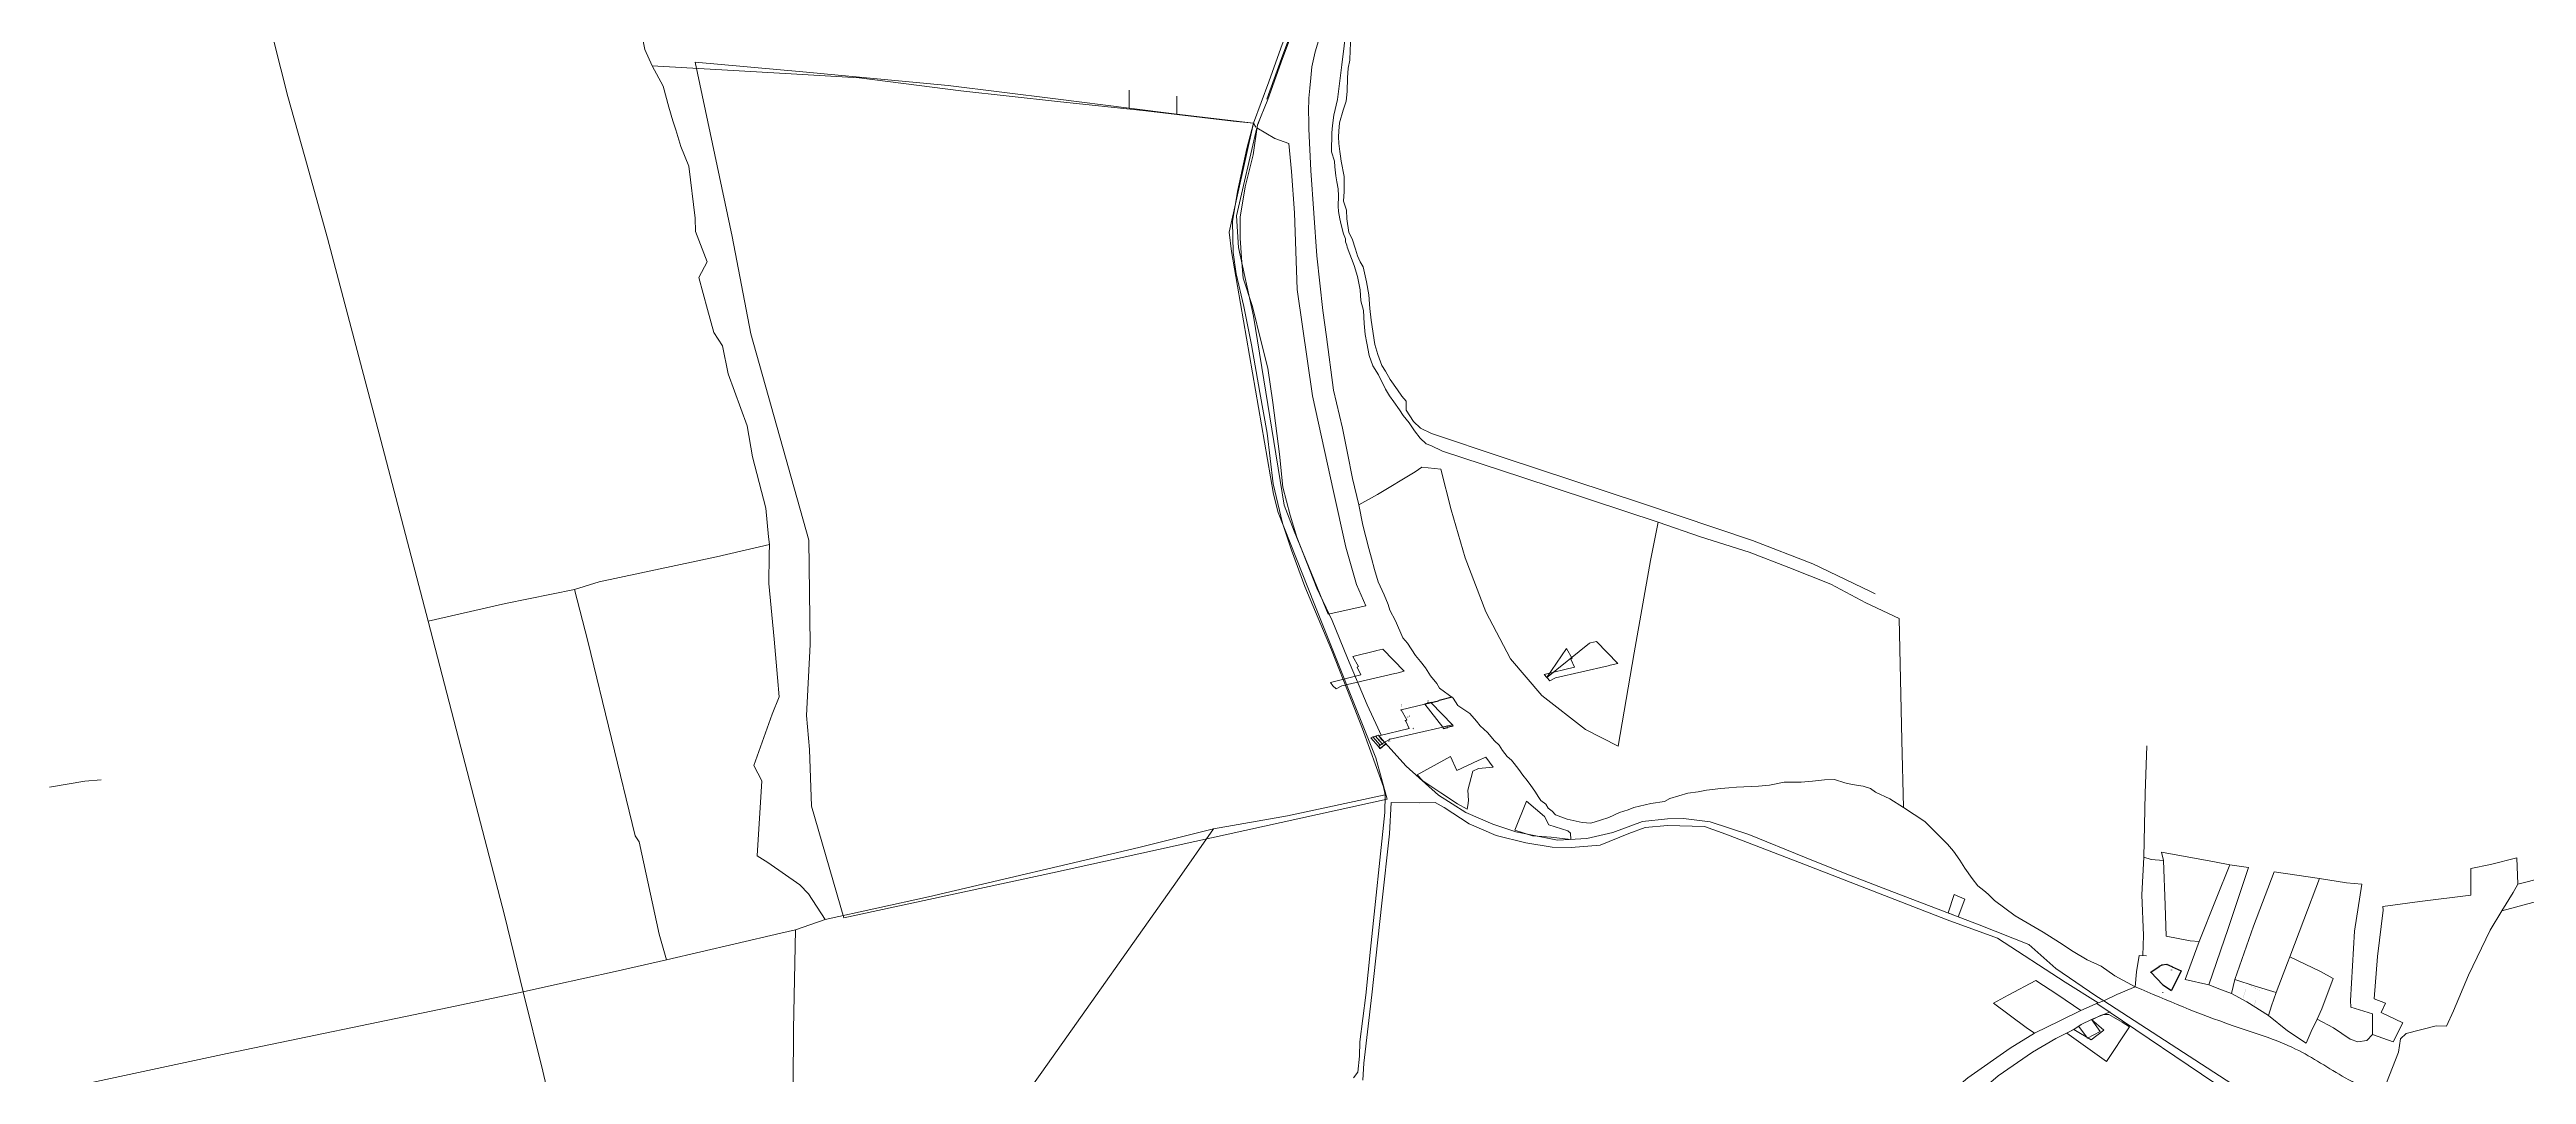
# Model space of a CAD drawing. Header units: millimetres. Extents: x 3522 to 28992, y 3906 to 26953.
# Drawn here: x 16028 to 20351, y 20235 to 22023 of the extents above; entities that cross this region are included whole.
import ezdxf

# ---------------------------------------------------------------- set-up
doc = ezdxf.new("R2010")
doc.units = ezdxf.units.MM
doc.layers.add('1ER CEDULA', color=7, linetype='Continuous', lineweight=0)
for name, color, linetype in [('2', 7, 'Continuous'), ('CVL_CUADCON_LIN', 8, 'Continuous'), ('CVL_CUADCON_TIT', 1, 'Continuous'), ('CVL_PUNTO', 250, 'Continuous'), ('CVL_PUNTO_NUM', 2, 'Continuous')]:
    doc.layers.add(name, color=color, linetype=linetype)
doc.styles.add('MONOTXT4', font='Monotxt4.shx')
doc.styles.add('ROMANS', font='ROMANS', dxfattribs={"height": 0.2})
doc.dimstyles.new('STANDARD$0', dxfattribs={"dimtxt": 0.6, "dimasz": 0.5, "dimexe": 0.125, "dimexo": 0.000625, "dimgap": 0.0625, "dimtad": 0, "dimzin": 1, "dimdsep": 46, "dimtxsty": 'ROMANS', "dimblk1": 'ARCHTICK', "dimblk2": 'ARCHTICK', "dimsah": 1, "dimcen": 2.5, "dimclrd": 1, "dimclre": 1, "dimclrt": 30, "dimaunit": 1, "dimadec": 0, "dimazin": 0, "dimtfac": 1, "dimtix": 1, "dimtofl": 0, "dimtmove": 1, "dimatfit": 3, "dimldrblk": 'ARCHTICK', "dimfxl": 1, "dimtolj": 1, "dimtzin": 1, "dimarcsym": 0})

# ---------------------------------------------------------------- blocks, each defined once
blk = doc.blocks.new('f')
at = {"color": 3, "ltscale": 10, "flags": 128}
for points in [[(626128.6, 1343140.8), (626142.9, 1343150.7)], [(626147.5, 1343152.9), (626142.9, 1343150.7)], [(626156.7, 1343154), (626147.5, 1343152.9)], [(626165.5, 1343150.5), (626156.7, 1343154)], [(626128.6, 1343140.8), (626149.6, 1343118.7)]]:
    blk.add_lwpolyline(points, dxfattribs=at)
at = {"color": 2, "ltscale": 10, "flags": 128}
for points in [[(626142.9, 1343151), (626142.9, 1343150.4), (626142.9, 1343150.7), (626143.1, 1343150.7), (626142.9, 1343150.7), (626142.7, 1343150.7)], [(626147.5, 1343153.2), (626147.5, 1343152.6), (626147.5, 1343152.9), (626147.7, 1343152.9), (626147.5, 1343152.9), (626147.3, 1343152.9)], [(626156.7, 1343154.3), (626156.7, 1343153.7), (626156.7, 1343154), (626157, 1343154), (626156.7, 1343154), (626156.5, 1343154)], [(626165.5, 1343150.9), (626165.5, 1343150.2), (626165.5, 1343150.5), (626165.7, 1343150.5), (626165.5, 1343150.5), (626165.3, 1343150.5)], [(626128.5, 1343141.1), (626128.6, 1343140.4), (626128.6, 1343140.8), (626128.8, 1343140.8), (626128.6, 1343140.8), (626128.4, 1343140.7)]]:
    blk.add_lwpolyline(points, dxfattribs=at)
at = {"color": 1, "ltscale": 10, "flags": 128}
for points in [[(626149.6, 1343118.7), (626164.9, 1343108.9)], [(626164.6, 1343145), (626164.6, 1343144.3), (626164.6, 1343144.7), (626164.8, 1343144.7), (626164.6, 1343144.7), (626164.4, 1343144.7)], [(626181.7, 1343143.4), (626164.9, 1343108.9)]]:
    blk.add_lwpolyline(points, dxfattribs=at)
at = {"layer": '2', "color": 3, "linetype": 'Continuous'}
blk.add_line((626165.5, 1343150.5), (626181.7, 1343143.4), dxfattribs=at)
blk = doc.blocks.new('_ARCHTICK')
at = {"color": 0, "linetype": 'ByBlock', "const_width": 0.15}
blk.add_lwpolyline([(-0.5, -0.5), (0.5, 0.5)], dxfattribs=at)
blk = doc.blocks.new('*D11')
at = {"layer": 'CVL_CUADCON_TIT', "color": 1, "lineweight": -2, "ltscale": 0.5, "transparency": 16777216}
for p, q in [((18429.1, 20881.2), (18451.7, 20886.9)), ((18429.1, 20881.2), (18429.1, 20881.3)), ((18475.6, 20893), (18453, 20887.3)), ((18475.6, 20893), (18475.6, 20893.2))]:
    blk.add_line(p, q, dxfattribs=at)
at = {"layer": 'Defpoints', "color": 0, "linetype": 'ByBlock', "ltscale": 0.5, "transparency": 16777216}
for p in [(18429.1, 20881.2), (18475.6, 20893), (18475.6, 20893)]:
    blk.add_point(p, dxfattribs=at)
at = {"layer": 'CVL_CUADCON_TIT', "color": 1, "linetype": 'ByBlock', "lineweight": -2, "ltscale": 0.5, "transparency": 16777216, "xscale": 0.5, "yscale": 0.5, "zscale": 0.5}
for p, rotation in [((18429.1, 20881.2), 194.3481478245323), ((18475.6, 20893), 14.34814782453231)]:
    blk.add_blockref('_ARCHTICK', p, dxfattribs=dict(at, rotation=rotation))
at = {"layer": 'CVL_CUADCON_TIT', "color": 30, "linetype": 'ByBlock', "lineweight": 0, "ltscale": 0.5, "transparency": 16777216, "insert": (18452.4, 20887.1), "char_height": 0.2, "attachment_point": 5, "rotation": 14.3481, "style": 'ROMANS'}
blk.add_mtext('\\A1;47.98m.', dxfattribs=at)
blk = doc.blocks.new('*D12')
at = {"layer": 'CVL_CUADCON_TIT', "color": 1, "lineweight": -2, "ltscale": 0.5, "transparency": 16777216}
for p, q in [((18347.1, 20807), (18349.5, 20803.5)), ((18349.4, 20803.6), (18354.2, 20807)), ((18360, 20811.1), (18355.3, 20807.7)), ((18357.7, 20814.4), (18360.1, 20811))]:
    blk.add_line(p, q, dxfattribs=at)
at = {"layer": 'Defpoints', "color": 0, "linetype": 'ByBlock', "ltscale": 0.5, "transparency": 16777216}
for p in [(18347.1, 20807), (18349.4, 20803.6), (18357.7, 20814.4)]:
    blk.add_point(p, dxfattribs=at)
at = {"layer": 'CVL_CUADCON_TIT', "color": 1, "linetype": 'ByBlock', "lineweight": -2, "ltscale": 0.5, "transparency": 16777216, "xscale": 0.5, "yscale": 0.5, "zscale": 0.5}
for p, rotation in [((18349.4, 20803.6), 215.0333690434742), ((18360, 20811.1), 35.03336904347411)]:
    blk.add_blockref('_ARCHTICK', p, dxfattribs=dict(at, rotation=rotation))
at = {"layer": 'CVL_CUADCON_TIT', "color": 30, "linetype": 'ByBlock', "lineweight": 0, "ltscale": 0.5, "transparency": 16777216, "insert": (18354.7, 20807.4), "char_height": 0.2, "attachment_point": 5, "rotation": 35.0334, "style": 'ROMANS'}
blk.add_mtext('\\A1;12.96m.', dxfattribs=at)
blk = doc.blocks.new('*D13')
at = {"layer": 'CVL_CUADCON_TIT', "color": 1, "lineweight": -2, "ltscale": 0.5, "transparency": 16777216}
for p, q in [((18439.1, 20883.5), (18428.2, 20880.9)), ((18428.2, 20880.9), (18428.2, 20880.8)), ((18433.4, 20883.5), (18433.3, 20883.4)), ((18433.6, 20882.2), (18433.4, 20883.5)), ((18439.1, 20883.5), (18439.2, 20883.3))]:
    blk.add_line(p, q, dxfattribs=at)
at = {"layer": 'Defpoints', "color": 0, "linetype": 'ByBlock', "ltscale": 0.5, "transparency": 16777216}
for p in [(18428.2, 20880.9), (18428.2, 20880.9), (18439.1, 20883.5)]:
    blk.add_point(p, dxfattribs=at)
at = {"layer": 'CVL_CUADCON_TIT', "color": 1, "linetype": 'ByBlock', "lineweight": -2, "ltscale": 0.5, "transparency": 16777216, "xscale": 0.5, "yscale": 0.5, "zscale": 0.5}
for p, rotation in [((18428.2, 20880.9), 193.0242147990239), ((18439.1, 20883.5), 13.02421479902388)]:
    blk.add_blockref('_ARCHTICK', p, dxfattribs=dict(at, rotation=rotation))
at = {"layer": 'CVL_CUADCON_TIT', "color": 30, "linetype": 'ByBlock', "lineweight": 0, "ltscale": 0.5, "transparency": 16777216, "insert": (18432.7, 20883.3), "char_height": 0.2, "attachment_point": 5, "rotation": 13.0242, "style": 'ROMANS'}
blk.add_mtext('\\A1;11.27m.', dxfattribs=at)
blk = doc.blocks.new('*D14')
at = {"layer": 'CVL_CUADCON_TIT', "color": 1, "lineweight": -2, "ltscale": 0.5, "transparency": 16777216}
for p, q in [((18459.7, 20840.9), (18460.3, 20838.4)), ((18460.3, 20838.5), (18467.9, 20840.4)), ((18476.8, 20842.6), (18469.2, 20840.7)), ((18476.2, 20845), (18476.8, 20842.5))]:
    blk.add_line(p, q, dxfattribs=at)
at = {"layer": 'Defpoints', "color": 0, "linetype": 'ByBlock', "ltscale": 0.5, "transparency": 16777216}
for p in [(18459.7, 20840.9), (18476.2, 20845), (18476.8, 20842.6)]:
    blk.add_point(p, dxfattribs=at)
at = {"layer": 'CVL_CUADCON_TIT', "color": 1, "linetype": 'ByBlock', "lineweight": -2, "ltscale": 0.5, "transparency": 16777216, "xscale": 0.5, "yscale": 0.5, "zscale": 0.5}
for p, rotation in [((18460.3, 20838.5), 193.9105771390533), ((18476.8, 20842.6), 13.91057713905337)]:
    blk.add_blockref('_ARCHTICK', p, dxfattribs=dict(at, rotation=rotation))
at = {"layer": 'CVL_CUADCON_TIT', "color": 30, "linetype": 'ByBlock', "lineweight": 0, "ltscale": 0.5, "transparency": 16777216, "insert": (18468.5, 20840.6), "char_height": 0.2, "attachment_point": 5, "rotation": 13.9106, "style": 'ROMANS'}
blk.add_mtext('\\A1;17.03m.', dxfattribs=at)

msp = doc.modelspace()

# ---------------------------------------------------------------- linework, layer by layer
at = {"color": 1, "linetype": 'ByBlock', "lineweight": 0}
msp.add_lwpolyline([(18357.696, 20814.432), (18351.884, 20819.909), (18347.935, 20825.68), (18400.686, 20838.539), (18394.194, 20852.122), (18396.588, 20853.528), (18386.701, 20870.78), (18428.151, 20880.918), (18459.681, 20840.93), (18367.414, 20819.896)], close=True, dxfattribs=at)
msp.add_lwpolyline([(18585.323, 20661.029), (18605.68, 20711.596), (18636.774, 20684.903), (18644.364, 20670.398), (18677.769, 20660.226), (18682.363, 20656.106), (18683.027, 20645.006), (18648.404, 20649.067), (18616.038, 20650.937), (18585.324, 20661.029)], dxfattribs=at)
at = {"color": 1, "linetype": 'ByBlock', "lineweight": 0, "ltscale": 10, "flags": 128}
for points in [[(19715.741, 20378.258), (19715.741, 20377.564), (19715.741, 20377.911), (19715.979, 20377.911), (19715.741, 20377.911), (19715.527, 20377.911)], [(19548.258, 20307.307), (19569.538, 20318.403), (19584.503, 20298.128), (19606.848, 20309.779), (19591.883, 20330.054), (19607.338, 20338.113), (19612.178, 20339.721), (19621.478, 20339.645), (19629.722, 20335.089), (19644.883, 20325.954), (19657.732, 20318.213), (19617.576, 20257.719), (19548.258, 20307.307)]]:
    msp.add_lwpolyline(points, dxfattribs=at)
at = {"layer": '1ER CEDULA', "color": 1, "linetype": 'ByBlock', "lineweight": 0, "ltscale": 0.5, "flags": 128}
for points in [[(18362.453, 20715.278), (17778.068, 20586.419), (17413.981, 20508.463), (17357.522, 20702.993), (17354.073, 20801.962), (17349.134, 20861.31), (17355.197, 20985.079), (17352.886, 21167.193), (17251.749, 21526.906), (17219.156, 21696.345), (17154.679, 22000.816), (17342.68, 21983.732), (17596.082, 21959.698), (17783.592, 21936.885), (17911.934, 21920.664), (17994.95, 21909.933), (18129.129, 21894.42), (18086.816, 21704.026), (18090.747, 21670.531), (18164.191, 21247.086), (18172.359, 21215.083), (18235.104, 21056.356), (18342.273, 20787.353)], [(18259.423, 21037.794), (18255.366, 21047.799), (18200.173, 21182.353), (18182.66, 21228.05), (18129.223, 21557.473), (18102.948, 21677.144), (18099.322, 21732.853), (18135.087, 21886.141), (18166.457, 21867.424), (18190.65, 21858.656), (18195.192, 21809.784), (18200.831, 21737.664), (18205.4, 21604.076), (18231.918, 21418.857), (18253.204, 21323.486), (18268.8, 21251.629), (18290.041, 21154.878), (18308.816, 21089.499), (18325.324, 21052.171)], [(18502.174, 20697.661), (18485.049, 20707.082), (18455.922, 20726.314), (18424.567, 20747.051), (18414.388, 20757.579), (18472.919, 20789.828), (18483.94, 20765.097), (18521.183, 20782.48), (18534.51, 20788.701), (18547.449, 20771.11), (18521.553, 20768.454), (18511.924, 20763.842), (18502.867, 20730.992), (18504.413, 20712.897), (18503.109, 20703.859)]]:
    msp.add_lwpolyline(points, close=True, dxfattribs=at)
for points in [[(17911.934, 21920.664), (17911.937, 21951.89)], [(17994.95, 21909.933), (17994.953, 21941.158)], [(18129.129, 21894.42), (18086.816, 21704.026), (18090.747, 21670.531), (18164.191, 21247.086)], [(18129.129, 21894.42), (18133.384, 21887.156)]]:
    msp.add_lwpolyline(points, dxfattribs=at)
at = {"layer": '2', "color": 1, "linetype": 'ByBlock', "lineweight": 0}
for p, q in [((18135.983, 21891.609), (18128.252, 21839.016)), ((18128.252, 21839.016), (18114.67, 21783.386)), ((18114.67, 21783.386), (18105.668, 21730.542)), ((18105.668, 21730.542), (18105.846, 21693.689)), ((18105.846, 21693.689), (18108.552, 21650.986)), ((18108.552, 21650.986), (18111.037, 21624.041)), ((18111.037, 21624.041), (18127.194, 21574.193)), ((18127.194, 21574.193), (18143.068, 21510.368)), ((18143.068, 21510.368), (18154.157, 21467.139)), ((18154.157, 21467.139), (18162.925, 21406.886)), ((18162.925, 21406.886), (18174.171, 21316.893)), ((18174.171, 21316.893), (18180.403, 21259.187)), ((18180.403, 21259.187), (18192.752, 21210.618)), ((18192.752, 21210.618), (18204.868, 21172.216)), ((18204.868, 21172.216), (18239.745, 21083.189)), ((18239.745, 21083.189), (18266.051, 21026.966)), ((18266.051, 21026.966), (18293.354, 20960.829)), ((18293.354, 20960.829), (18327.23, 20879.429)), ((18327.23, 20879.429), (18346.203, 20839.487)), ((18346.203, 20839.487), (18351.933, 20826.934)), ((18358.173, 20813.908), (18395.608, 20772.795)), ((18395.608, 20772.795), (18451.907, 20722.353)), ((18451.907, 20722.353), (18499.355, 20691.755)), ((18499.355, 20691.755), (18546.824, 20671.576)), ((18546.824, 20671.576), (18586.939, 20658.021)), ((18755.894, 20657.155), (18807.764, 20676.361)), ((18807.764, 20676.361), (18851.473, 20680.589)), ((18851.473, 20680.589), (18879.423, 20681.546)), ((18879.423, 20681.546), (18879.423, 20681.546)), ((18879.423, 20681.546), (18925.906, 20675.856)), ((18925.906, 20675.856), (18993.696, 20653.602)), ((18586.939, 20658.021), (18659.574, 20643.889)), ((18659.574, 20643.889), (18710.647, 20646.323)), ((18710.647, 20646.323), (18755.894, 20657.155)), ((18993.696, 20653.602), (19090.415, 20614.003)), ((19090.415, 20614.003), (19161.75, 20585.642)), ((19161.75, 20585.642), (19235.372, 20557.275)), ((19695.603, 20610.18), (19682.653, 20613.766)), ((19695.603, 20610.18), (19717.195, 20608.101)), ((19833.035, 20600.486), (19865.293, 20596.097)), ((19910.247, 20588.377), (19989.24, 20577.027)), ((19235.372, 20557.275), (19395.309, 20495.94)), ((17329.444, 20487.354), (17381.312, 20505.543)), ((19395.309, 20495.94), (19482.384, 20461.699)), ((19482.384, 20461.699), (19529.046, 20419.665)), ((19529.046, 20419.665), (19599.324, 20371.99)), ((19599.324, 20371.99), (19612.772, 20363.575)), ((19602.856, 20359.784), (19612.772, 20363.575)), ((19835.618, 20376.065), (19841.512, 20400.451)), ((19572.848, 20346.631), (19602.856, 20359.784))]:
    msp.add_line(p, q, dxfattribs=at)
for points in [[(16333.32, 22369.525), (16383.242, 22180.225), (16443.722, 21940.686), (16473.484, 21835.405), (16513.078, 21693.505), (16606.1, 21341.563), (16688.525, 21025.478)], [(17015.5, 22372.427), (17027.023, 22286.876), (17035.005, 22215.188), (17049.293, 22121.63), (17056.811, 22071.292), (17066.618, 22022.475), (17079.517, 21994.237)], [(18353.967, 22378.12), (18342.229, 22352.711), (18329.988, 22330.88), (18310.608, 22296.865), (18300.659, 22277.57), (18286.137, 22258.031), (18274.41, 22238.995), (18264.22, 22225.801), (18251.477, 22207.02), (18229.811, 22173.264), (18224.179, 22152.69), (18198.119, 22082.854), (18176.911, 22025.206), (18155.956, 21966.542), (18129.129, 21894.42)], [(18365.396, 22378.169), (18343.976, 22337.967), (18317.705, 22288.717), (18307.257, 22273.49), (18295.271, 22252.421), (18284.826, 22238.719), (18271.327, 22222.736), (18258.337, 22206.752), (18248.895, 22187.202), (18240.215, 22166.888), (18233.587, 22156.482), (18224.897, 22131.34), (18219.527, 22114.577), (18213.138, 22096.8), (18179.668, 22006.901), (18154.114, 21935.793), (18135.983, 21891.609)], [(18363.8, 22378.26), (18342.38, 22338.058), (18316.109, 22288.808), (18305.661, 22273.581), (18293.675, 22252.512), (18283.23, 22238.81), (18269.731, 22222.827), (18256.741, 22206.843), (18247.299, 22187.293), (18238.619, 22166.979), (18231.991, 22156.573), (18223.301, 22131.431), (18217.931, 22114.668), (18211.542, 22096.891), (18178.072, 22006.992), (18152.518, 21935.884)], [(18291.508, 22152.802), (18274.667, 22118.273), (18263.696, 22095.676), (18247.614, 22059.367), (18240.697, 22031.933), (18236.604, 22018.726), (18230.961, 21992.56), (18229.143, 21973.503), (18227.072, 21955.208), (18225.765, 21937.675), (18225.21, 21914.802), (18225.429, 21898.282), (18225.4, 21884.304)], [(18291.32, 22062.07), (18283.052, 21995.754), (18275.559, 21935.536), (18269.405, 21908.355), (18267.08, 21890.061), (18265.783, 21877.356), (18264.953, 21844.318), (18270.508, 21827.787), (18271.249, 21817.873), (18272.742, 21802.367), (18274.499, 21791.943), (18277.014, 21779.738), (18277.242, 21767.284), (18276.698, 21749.749), (18277.186, 21740.09), (18279.699, 21727.123), (18281.965, 21716.953), (18286.252, 21701.44), (18289.536, 21692.538), (18289.78, 21687.454), (18291.8, 21681.605), (18292.555, 21677.791), (18304.43, 21645.997), (18310.742, 21626.668), (18315.012, 21603.277), (18316.497, 21584.213), (18320.782, 21567.429), (18322.259, 21544.553), (18323.998, 21525.742), (18327.015, 21510.232), (18330.781, 21488.876), (18337.35, 21470.817), (18346.972, 21455.293), (18359.116, 21430.361), (18366.46, 21418.654), (18373.806, 21408.219), (18383.685, 21393.965), (18390.017, 21384.294), (18400.662, 21371.818), (18409.779, 21357.566), (18420.169, 21344.837), (18430.312, 21334.903), (18438.436, 21332.09), (18458.742, 21322.39)], [(18298.652, 22044.772), (18297.587, 22021.647), (18297.296, 22003.857), (18294.219, 21990.139), (18292.914, 21973.368), (18292.611, 21949.732), (18290.543, 21932.709), (18285.429, 21916.962), (18279.285, 21894.61), (18277.985, 21880.38), (18277.202, 21870.216), (18278.194, 21858.777), (18279.435, 21844.542), (18281.442, 21832.338), (18281.441, 21831.83), (18282.195, 21827.762), (18287.475, 21801.065), (18287.421, 21775.142), (18286.37, 21758.116), (18291.164, 21742.348), (18291.895, 21727.352), (18295.657, 21703.454), (18301.224, 21692.513), (18306.776, 21674.711), (18310.309, 21663.012), (18315.114, 21652.328), (18320.178, 21643.676), (18325.967, 21617.74), (18330.24, 21595.112), (18332.222, 21570.709), (18334.467, 21550.627), (18340.984, 21508.169), (18346.03, 21490.876), (18353.103, 21471.292), (18359.435, 21461.621), (18367.535, 21447.117), (18380.202, 21429.3), (18387.801, 21418.355), (18395.404, 21409.189), (18395.625, 21393.432), (18408.035, 21374.09), (18420.714, 21362.372), (18439.749, 21352.674), (18564.92, 21311.236), (18808.153, 21230.918), (18999.588, 21166.466), (19105.451, 21125.832), (19205.709, 21077.585), (19214.085, 21073.501)], [(17079.517, 21994.237), (17098.498, 21958.615), (17108.839, 21921.996), (17115.904, 21898.345), (17120.699, 21882.831), (17129.531, 21853.585), (17143.434, 21819.245), (17154.424, 21728.49), (17155.138, 21705.107), (17175.354, 21652.2), (17161.07, 21625.036), (17175.944, 21569.346), (17187.294, 21528.912), (17202.236, 21506.007), (17212.044, 21457.189), (17245.393, 21366.386), (17254.427, 21312.487), (17278.124, 21222.976), (17282.848, 21172.898), (17284.089, 21159.171)], [(17079.517, 21994.237), (17210.855, 21986.588), (17331.779, 21979.978), (17440.762, 21973.394), (17618.309, 21950.398), (17786.973, 21931.742), (17941.415, 21915.658), (18093.566, 21897.799), (18129.129, 21894.42)], [(18129.129, 21894.42), (18117.604, 21850.222), (18100.934, 21775.282), (18092.44, 21722.691), (18093.345, 21668.809), (18093.345, 21668.809), (18098.602, 21631.184), (18112.204, 21574.225), (18125.785, 21507.609), (18140.349, 21424.216), (18153.159, 21353.281), (18163.139, 21265.069), (18179.511, 21196.414), (18195.166, 21149.363), (18218.663, 21086.284), (18264.929, 20975.884), (18299.302, 20888.637), (18319.268, 20837.765), (18355.898, 20736.789), (18358.918, 20722.804)], [(18141.426, 21904.152), (18136.34, 21891.757)], [(18225.4, 21884.304), (18229.315, 21811.608), (18239.677, 21662.654), (18249.896, 21567.58), (18256.152, 21521.311), (18268.664, 21428.773), (18284.532, 21362.152), (18293.334, 21318.674), (18301.881, 21274.433), (18312.711, 21228.663)], [(18458.742, 21322.39), (18597.369, 21276.603), (18835.524, 21198.074)], [(18312.711, 21228.663), (18345.269, 21246.639), (18411.155, 21286.147), (18422.859, 21294.001)], [(18422.859, 21294.001), (18456.135, 21290.626), (18474.281, 21219.934), (18498.498, 21136.267), (18534.634, 21041.646), (18577.403, 20959.973), (18632.403, 20896.065), (18708.248, 20836.941), (18765.607, 20807.846), (18793.13, 20970.445), (18821.92, 21131.261), (18835.524, 21198.074)], [(18312.711, 21228.663), (18319.75, 21192.813), (18330.084, 21152.635), (18335.129, 21135.342), (18339.917, 21116.017), (18346.731, 21094.145), (18357.101, 21071.504), (18363.925, 21054.461), (18366.955, 21045.051), (18376.825, 21026.477), (18389.721, 20996.714), (18397.577, 20987.04), (18411.761, 20965.915), (18420.377, 20955.223), (18428.992, 20944.022), (18438.111, 20930.532), (18449.007, 20916.785), (18453.818, 20908.642), (18477.665, 20891.563), (18485.514, 20878.331), (18506.827, 20864.308), (18517.979, 20851.322), (18524.822, 20843.175), (18537.5, 20831.203), (18549.666, 20816.691), (18557.527, 20809.558), (18563.605, 20800.141), (18571.967, 20789.449), (18579.322, 20783.08), (18583.883, 20777.225), (18592.246, 20766.787), (18599.085, 20756.86), (18606.435, 20747.95), (18613.022, 20739.04), (18620.116, 20729.113), (18626.952, 20717.916), (18630.499, 20713.08), (18639.124, 20706.454), (18643.428, 20699.328), (18650.023, 20693.977), (18656.109, 20688.119), (18676.164, 20680.452), (18702.829, 20674.55), (18717.563, 20673.248), (18734.597, 20678.803), (18749.088, 20683.347), (18767.907, 20691.948), (18783.161, 20696.491), (18792.824, 20700.537), (18822.566, 20707.844), (18846.455, 20711.098), (18855.867, 20716.415), (18886.882, 20725.499), (18904.926, 20728.002), (18919.414, 20730.767), (18944.573, 20733.509), (18958.804, 20735.004), (18971.764, 20736.247), (19010.131, 20737.691), (19029.699, 20739.683), (19055.117, 20744.966), (19084.589, 20744.649), (19104.41, 20746.641), (19125.757, 20749.137), (19142.781, 20749.609), (19160.807, 20743.471), (19174.013, 20740.648), (19192.808, 20737.812), (19205.758, 20733.973), (19214.637, 20727.346), (19239.257, 20715.603), (19263.617, 20700.556)], [(18835.524, 21198.074), (18908.898, 21172.758), (18994.21, 21145.891)], [(17284.089, 21159.171), (17191.817, 21137.764), (16986.946, 21093.975), (16944.234, 21080.596)], [(17381.312, 20505.543), (17352.187, 20550.081), (17337.483, 20565.869), (17281.668, 20604.618), (17262.637, 20616.35), (17271.039, 20746.966), (17257.12, 20773.681), (17288.811, 20863.329), (17301.07, 20893.801), (17298.091, 20927.61), (17292.639, 20993.955), (17282.932, 21091.315), (17284.052, 21141.381), (17284.089, 21159.171)], [(18994.21, 21145.891), (19063.516, 21119.313), (19136.374, 21090.185), (19197.537, 21057.779), (19255.662, 21030.207)], [(16944.234, 21080.596), (16823.754, 21056.198), (16688.525, 21025.478)], [(16944.234, 21080.596), (16967.422, 20990.577), (17049.799, 20651.111), (17056.637, 20640.93), (17091.619, 20479.979), (17104.483, 20434.712)], [(16688.525, 21025.478), (16741.711, 20821.536), (16821.61, 20512.828), (16854.616, 20379.074)], [(19255.662, 21030.207), (19260.303, 20817.981), (19263.617, 20700.556)], [(19688.138, 20808.434), (19684.917, 20725.333), (19682.653, 20613.766)], [(16027.889, 20736.144), (16089.73, 20746.375), (16117.937, 20748.857)], [(18059.5, 20663.459), (18188.615, 20686.059), (18358.918, 20722.804)], [(18358.918, 20722.804), (18358.092, 20692.054), (18332.953, 20453.713), (18325.163, 20373.164), (18314.578, 20292.112), (18314.019, 20267.207), (18310.911, 20238.748), (18303.268, 20228.853)], [(18319.775, 20225.259), (18321.868, 20254.482), (18335.582, 20374.159), (18352.936, 20533.729), (18366.144, 20654.423), (18369.307, 20709.312), (18418.087, 20708.701), (18445.782, 20709.405), (18461.516, 20700.476), (18505.666, 20672.172), (18552.372, 20651.741), (18552.372, 20651.741), (18604.431, 20639.177), (18650.147, 20631.202), (18683.176, 20631.132), (18733.744, 20634.837), (18783.838, 20655.571), (18812.316, 20665.931), (18851.45, 20669.406), (18916.234, 20667.49), (18953.554, 20653.941), (19089.627, 20601.552), (19339.432, 20504.954), (19427.527, 20472.49), (19545.511, 20395.995), (19602.856, 20359.784)], [(17381.312, 20505.543), (17561.784, 20545.062), (17929.094, 20630.696), (18059.5, 20663.459)], [(18059.5, 20663.459), (17996.048, 20572.607), (17769.77, 20253.11), (17646.95, 20080.293)], [(19263.617, 20700.556), (19300.914, 20676.079), (19315.367, 20661.816), (19327.789, 20648.828), (19339.96, 20636.857), (19350.605, 20624.381), (19361.752, 20608.854), (19370.615, 20594.857), (19383.028, 20577.04), (19392.909, 20563.803), (19403.818, 20556.156), (19411.426, 20549.532), (19422.074, 20538.326), (19458.351, 20511.564), (19507.327, 20482.995), (19535.746, 20465.144), (19559.342, 20449.337), (19583.957, 20435.052), (19608.325, 20424.072), (19632.172, 20406.994), (19667.448, 20388.112)], [(19717.195, 20608.101), (19713.922, 20622.595), (19806.115, 20605.88), (19833.035, 20600.486)], [(20671.34, 20661.485), (20624.016, 20629.563), (20557.379, 20595.393), (20457.196, 20556.975), (20370.517, 20537.334), (20307.472, 20520.44)], [(19682.653, 20613.766), (19679.468, 20548.202), (19682.116, 20477.288), (19681.153, 20442.217)], [(19717.195, 20608.101), (19720.336, 20530.07), (19721.748, 20476.187), (19763.653, 20467.966), (19779.149, 20466.916)], [(19779.149, 20466.916), (19809.03, 20541.573), (19833.035, 20600.486)], [(19865.293, 20596.097), (19829.756, 20489.428), (19796.015, 20391.398)], [(19841.512, 20400.451), (19874.481, 20493.654), (19910.247, 20588.377)], [(19989.24, 20577.027), (19961.904, 20504.652), (19937.633, 20439.895)], [(19989.24, 20577.027), (20036.48, 20569.048), (20063.407, 20566.704)], [(20335.771, 20566.889), (20333.833, 20612.895), (20287.823, 20601.301), (20253.509, 20594.258), (20253.667, 20548.002), (20164.21, 20536.755), (20100.167, 20528.249)], [(20425.251, 20589.828), (20335.771, 20566.889)], [(20063.407, 20566.704), (20050.534, 20485.149), (20043.677, 20364.187), (20044.16, 20352.241), (20081.739, 20340.725), (20082.172, 20304.634)], [(20307.472, 20520.44), (20327.61, 20552.42), (20335.771, 20566.889)], [(20082.172, 20304.634), (20117.97, 20291.851), (20135.061, 20324.854), (20097.242, 20343.233), (20104.39, 20359.484), (20084.588, 20366.642), (20090.331, 20440.588), (20100.407, 20521.387), (20100.167, 20528.249)], [(20307.472, 20520.44), (20287.077, 20486.681), (20249.311, 20408.228), (20223.014, 20346.271), (20211.016, 20319.102), (20192.979, 20319.903), (20140.866, 20306.543), (20130.939, 20297.415), (20127.079, 20274.041), (20101.025, 20207), (20088.276, 20185.17)], [(17104.483, 20434.712), (17224.208, 20462.67), (17304.279, 20481.307), (17329.444, 20487.354)], [(17646.95, 20080.293), (17496.722, 20045.285), (17335.57, 20011.061), (17322.352, 20008.04), (17324.869, 20119.098), (17326.289, 20313.775), (17329.444, 20487.354)], [(19796.015, 20391.398), (19754.875, 20400.634), (19779.149, 20466.916)], [(17104.483, 20434.712), (17014.754, 20414.316), (16909.013, 20391.412), (16854.616, 20379.074)], [(19667.448, 20388.112), (19670.297, 20414.029), (19674.675, 20442.231), (19687.632, 20442.203)], [(19913.622, 20377.933), (19933.292, 20429.484), (19937.633, 20439.895)], [(19937.633, 20439.895), (19991.19, 20414.874), (20013.522, 20402.374), (19993.341, 20349.553), (19985.173, 20331.526)], [(16068.943, 20214.269), (16337.868, 20271.392), (16724.476, 20351.901), (16854.616, 20379.074)], [(16854.616, 20379.074), (16888.628, 20240.49), (16971.481, 19885.519), (17067.437, 19478.674), (17154.566, 19103.109), (17188.563, 18957.154)], [(19572.848, 20346.631), (19533.015, 20373.656), (19494.448, 20398.644), (19445.868, 20373.332), (19420.178, 20359.154), (19477.765, 20317.097), (19491.971, 20306.901)], [(19612.772, 20363.575), (19635.915, 20374.454), (19667.448, 20388.112)], [(19796.015, 20391.398), (19818.355, 20382.455), (19835.618, 20376.065)], [(19835.618, 20376.065), (19862.519, 20361.521), (19900.581, 20338.059)], [(19841.512, 20400.451), (19877.312, 20388.938), (19913.622, 20377.933)], [(19913.622, 20377.933), (19905.443, 20354.822), (19900.581, 20338.059)], [(19491.971, 20306.901), (19535.97, 20328.411), (19572.848, 20346.631)], [(19560.838, 20313.617), (19573.559, 20321.977), (19591.363, 20331.089)], [(19591.363, 20331.089), (19612.92, 20312.236), (19591.035, 20295.508), (19560.838, 20313.617)], [(19624.165, 20343.981), (19611.197, 20338.926), (19591.363, 20331.089)], [(19900.581, 20338.059), (19933.809, 20311.302), (19966.284, 20289.377), (19974.966, 20309.944), (19985.173, 20331.526)], [(19985.173, 20331.526), (20013.597, 20316.216), (20043.029, 20296.839), (20056.231, 20291.982), (20071.988, 20294.236), (20082.172, 20304.634)], [(18851.817, 19499.548), (18851.597, 19516.068), (18854.465, 19551.389), (18867.281, 19605.242), (18881.085, 19646.131), (18906.846, 19693.857), (18975.612, 19774.785), (19143.145, 19945.728), (19208.82, 20005.569), (19240.646, 20038.033), (19273.28, 20092.352), (19300.571, 20143.125), (19323.265, 20182.47), (19329.123, 20189.828), (19375.953, 20228.868), (19449.488, 20281.067), (19491.971, 20306.901)], [(19560.838, 20313.617), (19529.047, 20297.673), (19488.6, 20274.123), (19428.808, 20232.823), (19365.686, 20178.568), (19333.342, 20141.276), (19318.544, 20111.572), (19305.014, 20080.594), (19279.279, 20045.067), (19235.474, 19994.584), (19148.678, 19918.014), (19127.037, 19896.711)]]:
    msp.add_lwpolyline(points, dxfattribs=at)
at = {"layer": 'CVL_CUADCON_LIN', "color": 1, "linetype": 'ByBlock', "lineweight": 0, "ltscale": 0.5, "flags": 128}
msp.add_lwpolyline([(19341.112, 20516.724), (19358.665, 20509.992), (19370.198, 20540.911), (19351.605, 20549.064)], close=True, dxfattribs=at)
for points in [[(19351.255, 20547.984), (19351.605, 20549.064)], [(19341.112, 20516.724), (19358.665, 20509.992)], [(19612.772, 20363.575), (19836.329, 20218.871), (19965.767, 20141.437), (20082.484, 20074.438), (20131.659, 20042.806), (20142.631, 20024.666), (20257.083, 19868.141)], [(19600.555, 20358.775), (19828.024, 20205.529), (19957.821, 20127.88), (20074.317, 20061.008), (20120.097, 20031.56), (20129.541, 20015.946), (20167.399, 19964.055)]]:
    msp.add_lwpolyline(points, dxfattribs=at)
at = {"layer": 'CVL_CUADCON_LIN', "color": 1, "linetype": 'ByBlock', "lineweight": 0, "ltscale": 0.5, "const_width": 0.1, "flags": 128}
msp.add_lwpolyline([(19855.024, 20365.573), (19874.969, 20353.527), (19884.179, 20381.447), (19864.085, 20393.278)], close=True, dxfattribs=at)
for points in [[(19855.024, 20365.573), (19864.085, 20393.278)], [(19855.024, 20365.573), (19874.969, 20353.527)], [(19864.06, 20393.199), (19884.179, 20381.447), (19874.969, 20353.527)]]:
    msp.add_lwpolyline(points, dxfattribs=at)
at = {"layer": 'CVL_CUADCON_LIN', "color": 1, "linetype": 'ByBlock', "lineweight": 0, "ltscale": 0.5}
msp.add_spline([(19667.448, 20388.112), (19836.793, 20320.665), (19947.701, 20279.41), (20034.441, 20229.141), (20132.115, 20179.6), (20252.499, 20122.531), (20341.1, 20109.714), (20527.627, 20116.705), (20799.916, 20288.938), (20855.852, 20408.207), (20798.052, 20546.112), (20758.897, 20588.974)], degree=3, dxfattribs=at)
at = {"layer": 'CVL_CUADCON_TIT', "color": 1, "linetype": 'ByBlock', "lineweight": 0, "ltscale": 0.5, "flags": 128}
for points in [[(18391.958, 20938.243), (18354.882, 20976.678), (18344.314, 20974.247), (18342.529, 20973.776), (18302.448, 20963.999), (18312.335, 20946.748), (18309.941, 20945.341), (18316.433, 20931.758), (18263.682, 20918.899), (18267.631, 20913.128), (18273.444, 20907.652), (18283.161, 20913.115), (18375.428, 20934.149), (18378.932, 20934.94)], [(18655.903, 20926.873), (18646.073, 20921.533), (18636.424, 20932.657), (18689.175, 20945.516), (18682.683, 20959.099), (18685.086, 20960.511), (18685.076, 20960.507), (18675.19, 20977.757), (18640.373, 20926.886), (18715.271, 20987.534), (18717.056, 20988.005), (18727.624, 20990.436), (18764.699, 20952.065), (18764.7, 20952.001), (18751.674, 20948.698), (18748.17, 20947.907), (18655.903, 20926.873), (18646.073, 20921.533), (18636.424, 20932.657), (18689.175, 20945.516), (18682.683, 20959.099), (18685.086, 20960.511), (18685.076, 20960.507), (18675.19, 20977.757), (18640.373, 20926.886), (18715.271, 20987.534), (18717.056, 20988.005), (18727.624, 20990.436), (18764.699, 20952.065), (18764.7, 20952.001), (18751.674, 20948.698), (18748.17, 20947.907), (18655.903, 20926.873), (18646.073, 20921.533), (18636.424, 20932.657), (18689.175, 20945.516), (18682.683, 20959.099), (18685.086, 20960.511), (18685.076, 20960.507), (18675.19, 20977.757), (18640.373, 20926.886), (18715.271, 20987.534), (18717.056, 20988.005), (18727.624, 20990.436), (18764.699, 20952.065), (18764.7, 20952.001), (18751.674, 20948.698), (18748.17, 20947.907), (18655.903, 20926.873), (18646.073, 20921.533), (18636.424, 20932.657), (18689.175, 20945.516), (18682.683, 20959.099), (18685.086, 20960.511), (18685.076, 20960.507), (18675.19, 20977.757), (18640.373, 20926.886), (18715.271, 20987.534), (18717.056, 20988.005), (18727.624, 20990.436), (18764.699, 20952.065), (18764.7, 20952.001), (18751.674, 20948.698), (18748.17, 20947.907), (18655.903, 20926.873), (18646.073, 20921.533), (18636.424, 20932.657), (18689.175, 20945.516), (18682.683, 20959.099), (18685.086, 20960.511), (18685.076, 20960.507), (18675.19, 20977.757), (18640.373, 20926.886), (18715.271, 20987.534), (18717.056, 20988.005), (18727.624, 20990.436), (18764.699, 20952.065), (18764.7, 20952.001), (18751.674, 20948.698), (18748.17, 20947.907), (18655.903, 20926.873), (18646.073, 20921.533), (18636.424, 20932.657), (18689.175, 20945.516), (18682.683, 20959.099), (18685.086, 20960.511), (18685.076, 20960.507), (18675.19, 20977.757), (18640.373, 20926.886), (18715.271, 20987.534), (18717.056, 20988.005), (18727.624, 20990.436), (18764.699, 20952.065), (18764.7, 20952.001), (18751.674, 20948.698), (18748.17, 20947.907), (18655.903, 20926.873), (18646.073, 20921.533), (18636.424, 20932.657), (18689.175, 20945.516), (18682.683, 20959.099), (18685.086, 20960.511), (18685.076, 20960.507), (18675.19, 20977.757), (18640.373, 20926.886), (18715.271, 20987.534), (18717.056, 20988.005), (18727.624, 20990.436), (18764.699, 20952.065), (18764.7, 20952.001), (18751.674, 20948.698), (18748.17, 20947.907), (18655.903, 20926.873), (18646.073, 20921.533), (18636.424, 20932.657), (18689.175, 20945.516), (18682.683, 20959.099), (18685.086, 20960.511), (18685.076, 20960.507), (18675.19, 20977.757), (18640.373, 20926.886), (18715.271, 20987.534), (18717.056, 20988.005), (18727.624, 20990.436), (18764.699, 20952.065), (18764.7, 20952.001), (18751.674, 20948.698), (18748.17, 20947.907)], [(18357.696, 20814.432), (18351.884, 20819.909), (18347.935, 20825.68), (18400.686, 20838.539), (18394.194, 20852.122), (18396.588, 20853.528), (18386.701, 20870.78), (18428.151, 20880.918), (18459.681, 20840.93), (18367.414, 20819.896)], [(18357.696, 20814.432), (18353.609, 20811.4), (18350.354, 20809.141), (18347.087, 20806.994), (18333.941, 20822.391), (18337.465, 20823.686), (18341.814, 20824.868), (18347.091, 20826.659)]]:
    msp.add_lwpolyline(points, close=True, dxfattribs=at)
for points in [[(18428.151, 20880.918), (18428.567, 20881.028), (18439.135, 20883.459), (18476.211, 20845.024), (18463.185, 20841.721), (18459.681, 20840.93)], [(18337.465, 20823.686), (18350.354, 20809.141)], [(18341.814, 20824.868), (18353.609, 20811.4)]]:
    msp.add_lwpolyline(points, dxfattribs=at)
at = {"layer": 'CVL_PUNTO', "color": 1, "linetype": 'ByBlock', "lineweight": 0, "ltscale": 0.5}
for p in [(18428.151, 20880.918), (18439.135, 20883.459), (18386.701, 20870.78), (18394.194, 20852.122), (18396.588, 20853.528), (18400.686, 20838.539), (18459.681, 20840.93), (18463.185, 20841.721), (18476.211, 20845.024), (18347.935, 20825.68), (18351.884, 20819.909), (18357.696, 20814.432), (18367.414, 20819.896)]:
    msp.add_point(p, dxfattribs=at)

# ---------------------------------------------------------------- block references
at = {"color": 1, "linetype": 'ByBlock', "lineweight": 0}
msp.add_blockref('f', (-606433.508, -1322727.487), dxfattribs=at)

# ---------------------------------------------------------------- texts
at = {"layer": 'CVL_PUNTO_NUM', "color": 1, "linetype": 'ByBlock', "lineweight": 0, "ltscale": 0.5, "style": 'MONOTXT4'}
for s, p in [('7', (18386.209, 20876.759)), ('8', (18432.384, 20885.171)), ('5', (18396.826, 20857.513)), ('6', (18399.794, 20858.6)), ('4', (18406.478, 20836.973)), ('9', (18465.68, 20840.866)), ('3', (18342.342, 20823.506)), ('2', (18346.705, 20816.879)), ('1', (18353.164, 20810.5)), ('10', (18363.181, 20815.643))]:
    msp.add_text(s, height=3, dxfattribs=at).set_placement(p)

# ---------------------------------------------------------------- dimensions: what is measured, and where the dimension line sits
at = {"layer": 'CVL_CUADCON_TIT', "color": 1, "linetype": 'ByBlock', "lineweight": 0, "ltscale": 0.5}
dim = msp.add_linear_dim(base=(18428.151, 20880.918), p1=(18439.135, 20883.459), p2=(18428.151, 20880.918), angle=193.024215, dimstyle='STANDARD$0', override={"dimpost": 'm.', "dimfxl": 31.75}, dxfattribs=at)
dim.commit()
dim.dimension.update_dxf_attribs({"geometry": '*D13', "text_midpoint": (18433.212, 20883.433), "dimtype": 161})
for p1, p2, distance, picture, middle in [((18429.117, 20881.154), (18475.597, 20893.043), 0, '*D11', (18452.357, 20887.099)), ((18459.681, 20840.93), (18476.211, 20845.024), -2.454, '*D14', (18468.536, 20840.595)), ((18357.696, 20814.432), (18347.087, 20806.994), 4.092, '*D12', (18354.74, 20807.363))]:
    dim = msp.add_aligned_dim(p1=p1, p2=p2, distance=distance, dimstyle='STANDARD$0', override={"dimpost": 'm.', "dimfxl": 31.75}, dxfattribs=at)
    dim.commit()
    dim.dimension.update_dxf_attribs({"geometry": picture, "text_midpoint": middle})

doc.saveas('drawing.dxf')
